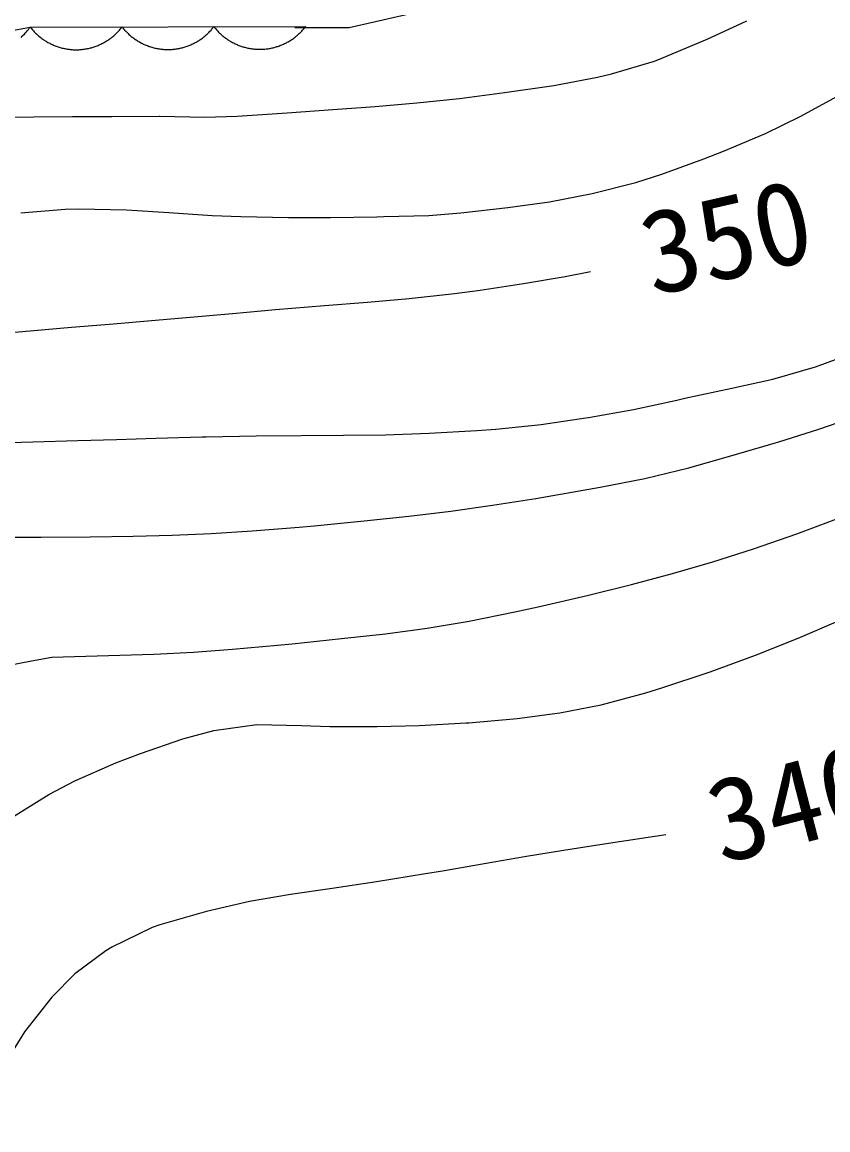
# Model space of a CAD drawing. Units: millimetres, scale not verified. Extents: x 40000 to 680000, y 20000 to 380000.
# Drawn here: x 319970 to 337634, y 303131 to 327408 of the extents above; entities that cross this region are included whole.
import ezdxf
from ezdxf.enums import TextEntityAlignment as Align

# ---------------------------------------------------------------- set-up
doc = ezdxf.new("R2010")
doc.units = ezdxf.units.MM
doc.header["$LTSCALE"] = 1000
doc.layers.add('M-BGD', color=7, linetype='Continuous', lineweight=25)
doc.styles.add('ＭＳ ゴシック', font='')
doc.styles.get('ＭＳ ゴシック').set_extended_font_data('MS Gothic')

msp = doc.modelspace()

# ---------------------------------------------------------------- linework, layer by layer
at = {"layer": 'M-BGD'}
for p, q in [((327136, 327293), (331962, 328394)), ((317629, 326836), (320147, 327301)), ((320147, 327301), (326188, 327316)), ((325951, 327293), (327136, 327293))]:
    msp.add_line(p, q, dxfattribs=at)
for points in [[(317974, 325310), (319241, 325322), (320224, 325332), (321073, 325339), (321938, 325343), (322972, 325346), (322987, 325346), (323973, 325325), (324681, 325346), (325782, 325424), (326779, 325493), (327713, 325562), (328625, 325640), (329556, 325737), (330548, 325863), (331623, 326023), (332585, 326203), (332893, 326277), (333835, 326553), (333994, 326616), (334989, 327038), (335860, 327440)], [(319948, 327075), (319971, 327099), (319995, 327122), (320018, 327147), (320041, 327171), (320063, 327197), (320084, 327222), (320106, 327248), (320127, 327274), (320147, 327301)], [(320147, 327301), (320161, 327283), (320175, 327266), (320189, 327248), (320204, 327231), (320219, 327215), (320234, 327198), (320249, 327182), (320265, 327166), (320281, 327151), (320298, 327136), (320314, 327121), (320331, 327106), (320348, 327091), (320366, 327077), (320384, 327064), (320401, 327050), (320420, 327037), (320438, 327024), (320457, 327012), (320475, 327000), (320494, 326988), (320514, 326976), (320533, 326965), (320553, 326954), (320573, 326944), (320593, 326934), (320613, 326924), (320633, 326915), (320654, 326906), (320674, 326897), (320695, 326889), (320716, 326881), (320737, 326873), (320758, 326866), (320780, 326859), (320801, 326853), (320823, 326847), (320844, 326841), (320866, 326836), (320888, 326831), (320910, 326827), (320932, 326822), (320954, 326819), (320976, 326815), (320998, 326813), (321021, 326810), (321043, 326808), (321065, 326806), (321088, 326805), (321110, 326804), (321132, 326803), (321155, 326803), (321177, 326803), (321200, 326804), (321222, 326805), (321244, 326807), (321267, 326808), (321289, 326811), (321311, 326813), (321333, 326816), (321356, 326820), (321378, 326824), (321400, 326828), (321422, 326832), (321443, 326837), (321465, 326843), (321487, 326848), (321508, 326855), (321530, 326861), (321551, 326868), (321572, 326875), (321593, 326883), (321614, 326891), (321635, 326899), (321656, 326908), (321676, 326917), (321696, 326927), (321717, 326937), (321737, 326947), (321756, 326957), (321776, 326968), (321795, 326979), (321814, 326991), (321833, 327003), (321852, 327015), (321871, 327028), (321889, 327041), (321907, 327054), (321925, 327067), (321943, 327081), (321960, 327095), (321977, 327110), (321994, 327125), (322010, 327140), (322027, 327155), (322043, 327171), (322058, 327187), (322074, 327203), (322089, 327219), (322104, 327236), (322119, 327253), (322133, 327270), (322147, 327288), (322160, 327306)], [(322160, 327306), (322174, 327288), (322188, 327271), (322203, 327253), (322217, 327236), (322232, 327220), (322247, 327203), (322263, 327187), (322279, 327171), (322295, 327156), (322311, 327141), (322328, 327126), (322345, 327111), (322362, 327096), (322379, 327082), (322397, 327069), (322415, 327055), (322433, 327042), (322452, 327029), (322470, 327017), (322489, 327005), (322508, 326993), (322527, 326981), (322547, 326970), (322566, 326959), (322586, 326949), (322606, 326939), (322626, 326929), (322647, 326920), (322667, 326911), (322688, 326902), (322709, 326894), (322730, 326886), (322751, 326878), (322772, 326871), (322793, 326864), (322815, 326858), (322836, 326852), (322858, 326846), (322880, 326841), (322902, 326836), (322924, 326832), (322946, 326827), (322968, 326824), (322990, 326820), (323012, 326818), (323034, 326815), (323057, 326813), (323079, 326811), (323101, 326810), (323124, 326809), (323146, 326808), (323168, 326808), (323191, 326808), (323213, 326809), (323236, 326810), (323258, 326812), (323280, 326813), (323303, 326816), (323325, 326818), (323347, 326821), (323369, 326825), (323391, 326829), (323413, 326833), (323435, 326837), (323457, 326842), (323479, 326848), (323500, 326853), (323522, 326860), (323543, 326866), (323565, 326873), (323586, 326880), (323607, 326888), (323628, 326896), (323649, 326904), (323669, 326913), (323690, 326922), (323710, 326932), (323730, 326942), (323750, 326952), (323770, 326962), (323789, 326973), (323809, 326984), (323828, 326996), (323847, 327008), (323866, 327020), (323884, 327033), (323903, 327046), (323921, 327059), (323939, 327072), (323956, 327086), (323973, 327100), (323991, 327115), (324007, 327130), (324024, 327145), (324040, 327160), (324056, 327176), (324072, 327192), (324088, 327208), (324103, 327224), (324118, 327241), (324132, 327258), (324146, 327275), (324160, 327293), (324174, 327311)], [(324174, 327311), (324188, 327293), (324202, 327276), (324216, 327258), (324231, 327241), (324246, 327225), (324261, 327208), (324277, 327192), (324292, 327176), (324309, 327161), (324325, 327146), (324342, 327131), (324358, 327116), (324376, 327101), (324393, 327087), (324411, 327074), (324429, 327060), (324447, 327047), (324465, 327034), (324484, 327022), (324503, 327009), (324522, 326998), (324541, 326986), (324560, 326975), (324580, 326964), (324600, 326954), (324620, 326944), (324640, 326934), (324660, 326925), (324681, 326916), (324701, 326907), (324722, 326899), (324743, 326891), (324764, 326883), (324785, 326876), (324807, 326869), (324828, 326863), (324850, 326857), (324872, 326851), (324893, 326846), (324915, 326841), (324937, 326837), (324959, 326832), (324981, 326829), (325003, 326825), (325026, 326823), (325048, 326820), (325070, 326818), (325092, 326816), (325115, 326815), (325137, 326814), (325160, 326813), (325182, 326813), (325204, 326813), (325227, 326814), (325249, 326815), (325272, 326817), (325294, 326818), (325316, 326821), (325338, 326823), (325361, 326826), (325383, 326830), (325405, 326834), (325427, 326838), (325449, 326842), (325471, 326847), (325492, 326853), (325514, 326858), (325536, 326865), (325557, 326871), (325578, 326878), (325600, 326885), (325621, 326893), (325641, 326901), (325662, 326909), (325683, 326918), (325703, 326927), (325724, 326937), (325744, 326947), (325764, 326957), (325783, 326967), (325803, 326978), (325822, 326989), (325842, 327001), (325861, 327013), (325879, 327025), (325898, 327038), (325916, 327051), (325934, 327064), (325952, 327077), (325970, 327091), (325987, 327105), (326004, 327120), (326021, 327135), (326038, 327150), (326054, 327165), (326070, 327181), (326086, 327197), (326101, 327213), (326116, 327229), (326131, 327246), (326146, 327263), (326160, 327280), (326174, 327298), (326188, 327316)], [(319939, 323229), (320915, 323306), (321209, 323314), (322259, 323297), (323182, 323235), (324139, 323168), (324765, 323145), (325807, 323126), (326731, 323123), (327745, 323141), (327898, 323145), (328884, 323172), (329591, 323229), (330619, 323345), (331534, 323472), (332470, 323653), (333422, 323897), (333994, 324076), (334915, 324409), (335349, 324584), (336265, 324968), (337042, 325346), (337990, 325865)], [(318669, 320520), (319979, 320630), (321052, 320720), (321969, 320797), (322809, 320869), (323652, 320943), (324578, 321026), (325527, 321113), (326597, 321201), (327541, 321271), (328458, 321348), (329447, 321458), (330015, 321536), (330960, 321678), (331872, 321837), (332433, 321943)], [(318934, 318172), (320204, 318209), (321189, 318238), (322039, 318263), (322900, 318288), (323920, 318316), (324003, 318319), (325101, 318341), (326088, 318349), (327015, 318354), (327933, 318366), (328891, 318397), (329941, 318457), (330353, 318488), (331350, 318587), (332329, 318733), (332385, 318742), (333376, 318919), (334326, 319124), (334502, 319165), (335526, 319388), (336427, 319586), (337360, 319854), (337804, 320012)], [(319093, 316117), (320383, 316121), (321463, 316127), (322401, 316139), (323261, 316161), (324111, 316200), (325015, 316258), (326041, 316342), (326374, 316371), (327467, 316475), (328449, 316579), (329370, 316692), (330280, 316820), (331230, 316970), (332270, 317151), (332639, 317218), (333621, 317404), (334587, 317641), (335634, 317937), (336563, 318211), (337438, 318488), (338325, 318794)], [(320617, 313493), (321866, 313526), (322860, 313559), (323724, 313602), (324585, 313664), (325569, 313753), (325892, 313786), (326974, 313897), (327937, 314005), (328848, 314128), (329771, 314281), (330775, 314481), (331285, 314593), (332359, 314842), (333328, 315080), (334232, 315321), (335110, 315577), (336005, 315864), (336954, 316195), (337889, 316541)], [(319685, 309937), (320551, 310482), (321125, 310783), (322024, 311175), (322564, 311376), (323495, 311701), (324173, 311884), (325116, 312012), (326095, 311993), (326713, 311969), (327752, 311968), (328675, 311990), (329701, 312049), (329761, 312053), (330824, 312145), (331758, 312267), (332664, 312446), (333643, 312708), (333994, 312815), (335056, 313167), (336048, 313532), (336981, 313906), (337867, 314288)], [(314605, 307227), (314690, 308159), (314909, 309136), (315259, 310029), (315367, 310275), (315920, 311070), (316045, 311207), (316744, 311914), (317484, 312477), (318354, 312960), (319191, 313223), (320171, 313411), (320617, 313493)], [(334079, 309598), (332824, 309405), (331836, 309251), (330986, 309114), (330145, 308972), (329185, 308804), (328814, 308739), (327737, 308563), (326766, 308424), (325853, 308290), (324951, 308132), (324012, 307919), (322988, 307622), (322818, 307566), (321939, 307138), (321802, 307058), (321125, 306550), (320617, 306042), (320024, 305280), (319502, 304441), (319177, 303756), (318857, 302824)]]:
    msp.add_lwpolyline(points, dxfattribs=at)

# ---------------------------------------------------------------- texts
at = {"layer": 'M-BGD', "style": 'ＭＳ ゴシック'}
for s, rotation, p in [('350', 12.859, (335735, 321279)), ('340', 14.516, (337243, 308885))]:
    msp.add_text(s, height=1833, rotation=rotation, dxfattribs=at).set_placement(p, align=Align.BOTTOM_CENTER)

doc.saveas('drawing.dxf')
